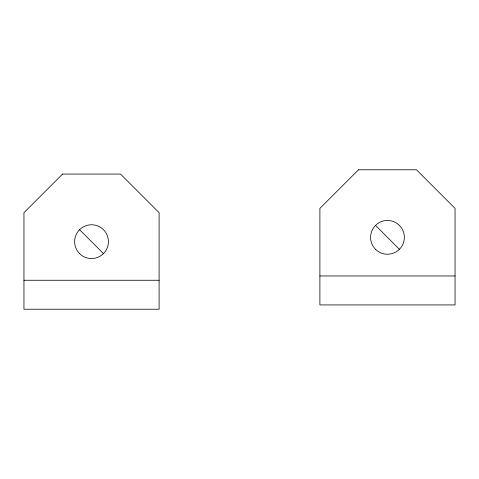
<?xml version="1.0" encoding="UTF-8"?>
<svg xmlns="http://www.w3.org/2000/svg" width="479" height="479" viewBox="0 0 479 479"><rect width="100%" height="100%" fill="white"/><g stroke="black" fill="none" stroke-linecap="round" stroke-linejoin="round"><path stroke-width="0.72" d="M319.894 275.97L455.05 275.97M23.95 280.263L159.106 280.263M375.524 225.405L399.42 249.296M79.58 229.704L103.476 253.595M62.563 174.069L23.95 212.688L23.95 309.224L159.106 309.224L159.106 212.688L120.492 174.069L62.563 174.069M358.508 169.776L319.894 208.389L319.894 304.931L455.05 304.931L455.05 208.389L416.437 169.776L358.508 169.776M375.524 249.296A16.897 16.897 0 0 0 403.791 241.721A16.897 16.897 0 0 0 383.098 221.035A16.897 16.897 0 0 0 375.524 249.296M79.58 253.595A16.897 16.897 0 0 0 107.847 246.02A16.897 16.897 0 0 0 87.154 225.328A16.897 16.897 0 0 0 79.58 253.595"/></g></svg>
